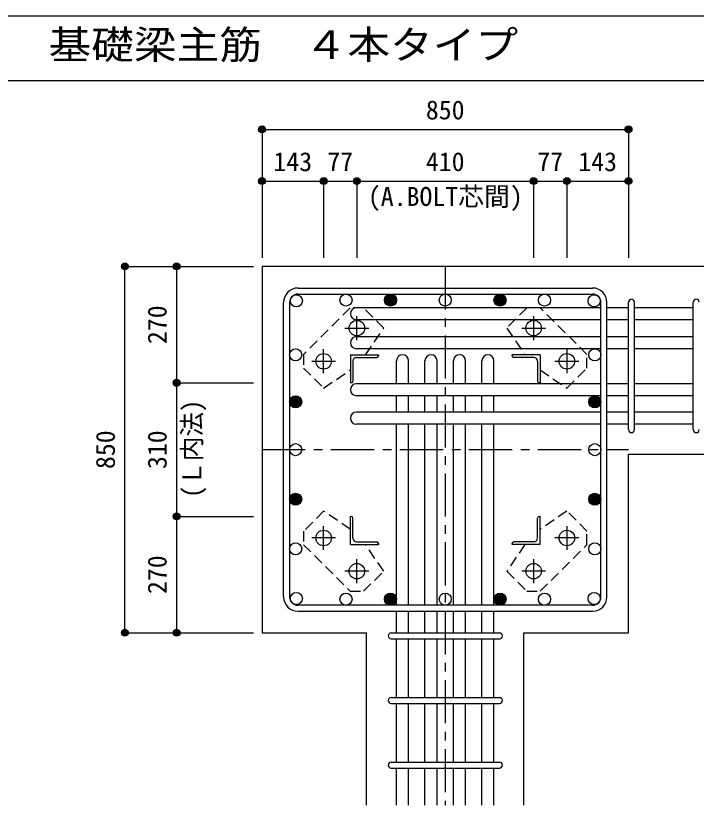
# Model space of a CAD drawing. Units: millimetres at full size, sheet at 1:20. Extents: x -3982 to 3969, y -2797 to 2801.
# Drawn here: x -628 to 950, y 969 to 2801 of the extents above; entities that cross this region are included whole.
import ezdxf
from ezdxf.enums import TextEntityAlignment as Align

# ---------------------------------------------------------------- set-up
doc = ezdxf.new("R2010")
doc.units = ezdxf.units.MM
doc.header["$LTSCALE"] = 20
doc.header["$PDMODE"] = 32
doc.header["$PDSIZE"] = 10
doc.linetypes.add('CHAIN1', pattern=[8, 5, -1, 1, -1])
doc.linetypes.add('DASHED1', pattern=[1.8, 1.2, -0.6])
for name, color, linetype in [('6-1_躯体線', 2, 'Continuous'), ('6-2_A.Bolt_', 4, 'Continuous'), ('6-3_柱型主筋', 4, 'Continuous'), ('6-4_フープ', 7, 'Continuous'), ('6-5_梁主筋', 7, 'Continuous'), ('6-6_S.T.P.', 7, 'Continuous'), ('6-7_文字', 7, 'Continuous'), ('6-9_プレート', 4, 'DASHED1'), ('6-D_寸法', 4, 'Continuous'), ('F-0_枠', 6, 'Continuous')]:
    doc.layers.add(name, color=color, linetype=linetype)
doc.styles.add('ＭＳ ゴシック', font='')
doc.styles.get('ＭＳ ゴシック').set_extended_font_data('MS Gothic')

msp = doc.modelspace()

# ---------------------------------------------------------------- linework, layer by layer
at = {"layer": '6-1_躯体線'}
for p, q in [((-56.71, 2219.12), (-56.71, 1369.12)), ((1193.29, 2219.12), (-56.71, 2219.12)), ((793.29, 1369.12), (793.29, 1783.62)), ((793.29, 1783.62), (1193.29, 1783.62)), ((-56.71, 1369.12), (185.79, 1369.12)), ((185.79, 969.12), (185.79, 1369.12)), ((550.79, 969.12), (550.79, 1369.12)), ((550.79, 1369.12), (793.29, 1369.12))]:
    msp.add_line(p, q, dxfattribs=at)
at = {"layer": '6-2_A.Bolt_', "linetype": 'CHAIN1'}
for p, q in [((163.29, 2048.42), (163.29, 2103.92)), ((573.29, 2103.92), (573.29, 2048.42)), ((135.49, 2076.12), (190.99, 2076.12)), ((545.59, 2076.12), (601.09, 2076.12)), ((86.29, 1971.42), (86.29, 2026.92)), ((650.29, 2026.92), (650.29, 1971.42)), ((58.49, 1999.12), (113.99, 1999.12)), ((622.59, 1999.12), (678.09, 1999.12)), ((86.29, 1561.32), (86.29, 1616.82)), ((650.29, 1616.83), (650.29, 1561.33)), ((113.99, 1589.12), (58.49, 1589.12)), ((678.09, 1589.13), (622.59, 1589.13)), ((163.29, 1484.32), (163.29, 1539.82)), ((573.29, 1539.83), (573.29, 1484.32)), ((190.99, 1512.12), (135.49, 1512.12)), ((601.09, 1512.13), (545.59, 1512.13))]:
    msp.add_line(p, q, dxfattribs=at)
at = {"layer": '6-2_A.Bolt_'}
for p, q in [((148.29, 2014.12), (213.29, 2014.12)), ((148.29, 2014.12), (148.29, 1949.12)), ((154.29, 1999.62), (154.29, 1953.12)), ((162.79, 2008.12), (209.29, 2008.12)), ((213.29, 2014.12), (213.29, 2012.12)), ((588.29, 2014.12), (523.29, 2014.12)), ((523.29, 2012.12), (523.29, 2014.12)), ((573.79, 2008.12), (527.29, 2008.12)), ((582.29, 1999.62), (582.29, 1953.12)), ((588.29, 2014.12), (588.29, 1949.12)), ((150.29, 1949.12), (148.29, 1949.12)), ((588.29, 1949.12), (586.29, 1949.12)), ((148.29, 1639.12), (150.29, 1639.12)), ((148.29, 1574.12), (148.29, 1639.12)), ((154.29, 1588.62), (154.29, 1635.12)), ((582.29, 1588.62), (582.29, 1635.12)), ((586.29, 1639.12), (588.29, 1639.12)), ((588.29, 1574.12), (588.29, 1639.12)), ((162.79, 1580.12), (209.29, 1580.12)), ((213.29, 1576.12), (213.29, 1574.12)), ((523.29, 1574.12), (523.29, 1576.12)), ((573.79, 1580.12), (527.29, 1580.12)), ((148.29, 1574.12), (213.29, 1574.12)), ((588.29, 1574.12), (523.29, 1574.12))]:
    msp.add_line(p, q, dxfattribs=at)
at = {"layer": '6-2_A.Bolt_', "color": 3}
for centre in [(163.29, 2076.12), (573.29, 2076.12), (86.29, 1999.12), (650.29, 1999.12), (86.29, 1589.12), (650.29, 1589.13), (163.29, 1512.12), (573.29, 1512.13)]:
    msp.add_circle(centre, 18, dxfattribs=at)
at = {"layer": '6-2_A.Bolt_'}
for centre, radius, start, end in [((162.79, 1999.62), 8.5, 90, 180), ((209.29, 2012.12), 4, 270, 0), ((527.29, 2012.12), 4, 180, 270), ((573.79, 1999.62), 8.5, 0, 90), ((150.29, 1953.12), 4, 270, 0), ((586.29, 1953.12), 4, 180, 270), ((150.29, 1635.12), 4, 0, 90), ((586.29, 1635.12), 4, 90, 180), ((162.79, 1588.62), 8.5, 180, 270), ((209.29, 1576.12), 4, 0, 90), ((527.29, 1576.12), 4, 90, 180), ((573.79, 1588.62), 8.5, 270, 0)]:
    msp.add_arc(centre, radius, start, end, dxfattribs=at)
at = {"layer": '6-3_柱型主筋', "color": 3}
for centre in [(22.9, 2139.51), (138.03, 2141.12), (241.29, 2141.12), (368.29, 2141.12), (495.29, 2141.12), (598.55, 2141.12), (713.68, 2139.51), (21.29, 2014.12), (715.29, 2014.12), (21.29, 1905.12), (715.29, 1905.12), (21.29, 1794.12), (715.29, 1794.12), (21.29, 1678.99), (715.29, 1678.99), (21.29, 1563.86), (715.29, 1563.86), (22.9, 1448.74), (138.03, 1447.12), (241.29, 1447.12), (368.29, 1447.12), (495.29, 1447.12), (598.55, 1447.12), (713.68, 1448.74)]:
    msp.add_circle(centre, 14, dxfattribs=at)
at = {"layer": '6-3_柱型主筋'}
for centre, radius in [((241.29, 2141.12), 14), ((241.29, 2141.12), 12.6), ((241.29, 2141.12), 11.2), ((241.29, 2141.12), 9.8), ((241.29, 2141.12), 8.4), ((241.29, 2141.12), 7), ((241.29, 2141.12), 5.6), ((241.29, 2141.12), 4.2), ((241.29, 2141.12), 2.8), ((495.29, 2141.12), 14), ((495.29, 2141.12), 12.6), ((495.29, 2141.12), 11.2), ((495.29, 2141.12), 9.8), ((495.29, 2141.12), 8.4), ((495.29, 2141.12), 7), ((495.29, 2141.12), 5.6), ((495.29, 2141.12), 4.2), ((495.29, 2141.12), 2.8), ((241.29, 2141.12), 1.4), ((495.29, 2141.12), 1.4), ((21.29, 1905.12), 14), ((21.29, 1905.12), 12.6), ((21.29, 1905.12), 11.2), ((21.29, 1905.12), 9.8), ((21.29, 1905.12), 8.4), ((21.29, 1905.12), 7), ((21.29, 1905.12), 5.6), ((21.29, 1905.12), 4.2), ((21.29, 1905.12), 2.8), ((21.29, 1905.12), 1.4), ((715.29, 1905.12), 14), ((715.29, 1905.12), 12.6), ((715.29, 1905.12), 11.2), ((715.29, 1905.12), 9.8), ((715.29, 1905.12), 8.4), ((715.29, 1905.12), 7), ((715.29, 1905.12), 5.6), ((715.29, 1905.12), 4.2), ((715.29, 1905.12), 2.8), ((715.29, 1905.12), 1.4), ((21.29, 1678.99), 14), ((21.29, 1678.99), 12.6), ((21.29, 1678.99), 11.2), ((21.29, 1678.99), 9.8), ((21.29, 1678.99), 8.4), ((21.29, 1678.99), 7), ((715.29, 1678.99), 14), ((715.29, 1678.99), 12.6), ((715.29, 1678.99), 11.2), ((715.29, 1678.99), 9.8), ((715.29, 1678.99), 8.4), ((715.29, 1678.99), 7), ((21.29, 1678.99), 5.6), ((21.29, 1678.99), 4.2), ((21.29, 1678.99), 2.8), ((21.29, 1678.99), 1.4), ((715.29, 1678.99), 5.6), ((715.29, 1678.99), 4.2), ((715.29, 1678.99), 2.8), ((715.29, 1678.99), 1.4), ((241.29, 1447.12), 14), ((241.29, 1447.12), 12.6), ((241.29, 1447.12), 11.2), ((241.29, 1447.12), 9.8), ((241.29, 1447.12), 8.4), ((241.29, 1447.12), 7), ((241.29, 1447.12), 5.6), ((241.29, 1447.12), 4.2), ((241.29, 1447.12), 2.8), ((241.29, 1447.12), 1.4), ((495.29, 1447.12), 14), ((495.29, 1447.12), 12.6), ((495.29, 1447.12), 11.2), ((495.29, 1447.12), 9.8), ((495.29, 1447.12), 8.4), ((495.29, 1447.12), 7), ((495.29, 1447.12), 5.6), ((495.29, 1447.12), 4.2), ((495.29, 1447.12), 2.8), ((495.29, 1447.12), 1.4)]:
    msp.add_circle(centre, radius, dxfattribs=at)
at = {"layer": '6-4_フープ'}
for p, q in [((26.79, 2169.12), (709.79, 2169.12)), ((26.79, 2155.12), (709.79, 2155.12)), ((-6.71, 1452.62), (-6.71, 2135.62)), ((7.29, 2135.62), (7.29, 1452.62)), ((729.29, 1452.62), (729.29, 2135.62)), ((743.29, 1452.62), (743.29, 2135.62)), ((709.79, 1433.12), (26.79, 1433.12)), ((26.79, 1419.12), (709.79, 1419.12))]:
    msp.add_line(p, q, dxfattribs=at)
for centre, radius, start, end in [((26.79, 2135.62), 33.5, 90, 180), ((709.79, 2135.62), 33.5, 0, 90), ((26.79, 2135.62), 19.5, 90, 180), ((709.79, 2135.62), 19.5, 0, 90), ((26.79, 1452.62), 33.5, 180, 270), ((26.79, 1452.62), 19.5, 180, 270), ((709.79, 1452.62), 33.5, 270, 0), ((709.79, 1452.62), 19.5, 270, 0)]:
    msp.add_arc(centre, radius, start, end, dxfattribs=at)
at = {"layer": '6-5_梁主筋'}
for p, q in [((729.29, 2123.51), (162.29, 2123.51)), ((793.29, 2123.51), (743.29, 2123.51)), ((943.29, 2123.51), (807.29, 2123.51)), ((729.29, 2095.51), (162.29, 2095.51)), ((793.29, 2095.51), (743.29, 2095.51)), ((943.29, 2095.51), (807.29, 2095.51)), ((729.29, 2056.12), (162.29, 2056.12)), ((793.29, 2056.12), (743.29, 2056.12)), ((943.29, 2056.12), (807.29, 2056.12)), ((729.29, 2028.12), (162.29, 2028.12)), ((793.29, 2028.12), (743.29, 2028.12)), ((943.29, 2028.12), (807.29, 2028.12)), ((255.29, 1947.12), (255.29, 2000.12)), ((283.29, 1947.12), (283.29, 2000.12)), ((321.29, 1947.12), (321.29, 2000.12)), ((349.29, 1947.12), (349.29, 2000.12)), ((387.29, 1947.12), (387.29, 2000.12)), ((415.29, 1947.12), (415.29, 2000.12)), ((453.29, 1947.12), (453.29, 2000.12)), ((481.29, 1947.12), (481.29, 2000.12)), ((729.29, 1947.12), (162.29, 1947.12)), ((793.29, 1947.12), (743.29, 1947.12)), ((943.29, 1947.12), (807.29, 1947.12)), ((729.29, 1919.12), (162.29, 1919.12)), ((255.29, 1881.12), (255.29, 1919.12)), ((283.29, 1881.12), (283.29, 1919.12)), ((321.29, 1881.12), (321.29, 1919.12)), ((349.29, 1881.12), (349.29, 1919.12)), ((387.29, 1881.12), (387.29, 1919.12)), ((415.29, 1881.12), (415.29, 1919.12)), ((453.29, 1881.12), (453.29, 1919.12)), ((481.29, 1881.12), (481.29, 1919.12)), ((793.29, 1919.12), (743.29, 1919.12)), ((943.29, 1919.12), (807.29, 1919.12)), ((729.29, 1881.12), (162.29, 1881.12)), ((793.29, 1881.12), (743.29, 1881.12)), ((943.29, 1881.12), (807.29, 1881.12)), ((729.29, 1853.12), (162.29, 1853.12)), ((255.29, 1433.12), (255.29, 1853.12)), ((283.29, 1433.12), (283.29, 1853.12)), ((321.29, 1433.12), (321.29, 1853.12)), ((349.29, 1433.12), (349.29, 1853.12)), ((387.29, 1433.12), (387.29, 1853.12)), ((415.29, 1433.12), (415.29, 1853.12)), ((453.29, 1433.12), (453.29, 1853.12)), ((481.29, 1433.12), (481.29, 1853.12)), ((793.29, 1853.12), (743.29, 1853.12)), ((943.29, 1853.12), (807.29, 1853.12)), ((255.29, 1369.12), (255.29, 1419.12)), ((283.29, 1369.12), (283.29, 1419.12)), ((321.29, 1369.12), (321.29, 1419.12)), ((349.29, 1369.12), (349.29, 1419.12)), ((387.29, 1369.12), (387.29, 1419.12)), ((415.29, 1369.12), (415.29, 1419.12)), ((453.29, 1369.12), (453.29, 1419.12)), ((481.29, 1369.12), (481.29, 1419.12)), ((255.29, 1219.12), (255.29, 1355.12)), ((283.29, 1219.12), (283.29, 1355.12)), ((321.29, 1219.12), (321.29, 1355.12)), ((349.29, 1219.12), (349.29, 1355.12)), ((387.29, 1219.12), (387.29, 1355.12)), ((415.29, 1219.12), (415.29, 1355.12)), ((453.29, 1219.12), (453.29, 1355.12)), ((481.29, 1219.12), (481.29, 1355.12)), ((255.29, 1069.12), (255.29, 1205.12)), ((283.29, 1069.12), (283.29, 1205.12)), ((321.29, 1069.12), (321.29, 1205.12)), ((349.29, 1069.12), (349.29, 1205.12)), ((387.29, 1069.12), (387.29, 1205.12)), ((415.29, 1069.12), (415.29, 1205.12)), ((453.29, 1069.12), (453.29, 1205.12)), ((481.29, 1069.12), (481.29, 1205.12)), ((255.29, 969.12), (255.29, 1055.12)), ((283.29, 969.12), (283.29, 1055.12)), ((321.29, 969.12), (321.29, 1055.12)), ((349.29, 969.12), (349.29, 1055.12)), ((387.29, 969.12), (387.29, 1055.12)), ((415.29, 969.12), (415.29, 1055.12)), ((453.29, 969.12), (453.29, 1055.12)), ((481.29, 969.12), (481.29, 1055.12))]:
    msp.add_line(p, q, dxfattribs=at)
for centre, start, end in [((162.29, 2109.51), 90, 270), ((162.29, 2042.12), 90, 270), ((269.29, 2000.12), 0, 180), ((335.29, 2000.12), 0, 180), ((401.29, 2000.12), 0, 180), ((467.29, 2000.12), 0, 180), ((162.29, 1933.12), 90, 270), ((162.29, 1867.12), 90, 270)]:
    msp.add_arc(centre, 14, start, end, dxfattribs=at)
at = {"layer": '6-6_S.T.P.'}
for p, q in [((793.29, 1840.62), (793.29, 2136.01)), ((807.29, 1840.62), (807.29, 2136.01)), ((943.29, 1840.62), (943.29, 2136.01)), ((242.79, 1369.12), (493.79, 1369.12)), ((242.79, 1355.12), (493.79, 1355.12)), ((242.79, 1219.12), (493.79, 1219.12)), ((242.79, 1205.12), (493.79, 1205.12)), ((242.79, 1069.12), (493.79, 1069.12)), ((242.79, 1055.12), (493.79, 1055.12))]:
    msp.add_line(p, q, dxfattribs=at)
for centre, start, end in [((800.29, 2136.01), 0, 180), ((800.29, 2136.01), 0, 180), ((800.29, 2136.01), 0, 180), ((800.29, 2136.01), 0, 180), ((950.29, 2136.01), 0, 180), ((800.29, 1840.62), 180, 0), ((800.29, 1840.62), 180, 0), ((800.29, 1840.62), 180, 0), ((800.29, 1840.62), 180, 0), ((950.29, 1840.62), 180, 0), ((242.79, 1362.12), 90, 270), ((242.79, 1362.12), 90, 270), ((242.79, 1362.12), 90, 270), ((242.79, 1362.12), 90, 270), ((493.79, 1362.12), 270, 90), ((493.79, 1362.12), 270, 90), ((493.79, 1362.12), 270, 90), ((493.79, 1362.12), 270, 90), ((242.79, 1212.12), 90, 270), ((493.79, 1212.12), 270, 90), ((242.79, 1062.12), 90, 270), ((493.79, 1062.12), 270, 90)]:
    msp.add_arc(centre, 7, start, end, dxfattribs=at)
at = {"layer": '6-9_プレート'}
for points in [[(147.79, 2122.82), (39.59, 2014.62), (39.59, 1983.52), (86.29, 1936.82), (148.29, 1979.12)], [(183.39, 2014.12), (225.59, 2076.12), (178.89, 2122.82), (147.79, 2122.82)], [(696.99, 2014.62), (588.79, 2122.83), (557.69, 2122.83), (510.99, 2076.12), (553.29, 2014.12)], [(588.29, 1979.02), (650.29, 1936.82), (696.99, 1983.52), (696.99, 2014.62)], [(148.29, 1609.22), (86.29, 1651.42), (39.59, 1604.72), (39.59, 1573.62)], [(588.79, 1465.43), (696.99, 1573.63), (696.99, 1604.72), (650.29, 1651.42), (588.29, 1609.13)], [(39.59, 1573.62), (147.79, 1465.42), (178.89, 1465.42), (225.59, 1512.12), (183.29, 1574.12)], [(553.19, 1574.12), (510.99, 1512.13), (557.69, 1465.43), (588.79, 1465.43)]]:
    msp.add_lwpolyline(points, dxfattribs=at)
at = {"layer": '6-D_寸法'}
for p, q in [((-56.71, 2537.15), (-56.71, 2417.15)), ((-56.71, 2537.15), (-56.71, 2417.15)), ((-56.71, 2537.15), (793.29, 2537.15)), ((793.29, 2537.15), (793.29, 2417.15)), ((-56.71, 2417.15), (-56.71, 2239.12)), ((-56.71, 2417.15), (-56.71, 2239.12)), ((-56.71, 2417.15), (86.29, 2417.15)), ((-56.71, 2417.15), (-56.71, 2239.12)), ((86.29, 2417.15), (86.29, 2239.12)), ((86.29, 2417.15), (163.29, 2417.15)), ((163.29, 2417.15), (163.29, 2239.12)), ((163.29, 2417.15), (573.29, 2417.15)), ((573.29, 2417.15), (573.29, 2239.12)), ((573.29, 2417.15), (650.29, 2417.15)), ((650.29, 2417.15), (650.29, 2239.12)), ((793.29, 2417.15), (793.29, 2239.12)), ((793.29, 2417.15), (793.29, 2239.12)), ((-374.74, 2219.12), (-254.74, 2219.12)), ((-374.74, 1369.12), (-374.74, 2219.12)), ((-254.74, 2219.12), (-76.71, 2219.12)), ((-254.74, 2219.12), (-76.71, 2219.12)), ((-254.74, 2219.12), (-76.71, 2219.12)), ((-254.74, 2219.12), (-76.71, 2219.12)), ((-254.74, 2219.12), (-76.71, 2219.12)), ((-254.74, 2219.12), (-76.71, 2219.12)), ((-254.74, 2219.12), (-76.71, 2219.12)), ((-254.74, 2219.12), (-76.71, 2219.12)), ((-254.74, 2219.12), (-76.71, 2219.12)), ((-254.74, 2219.12), (-76.71, 2219.12)), ((-254.74, 2219.12), (-254.74, 1949.12)), ((-254.74, 2219.12), (-76.71, 2219.12)), ((-254.74, 1949.12), (-76.71, 1949.12)), ((-254.74, 1949.12), (-254.74, 1639.12)), ((-254.74, 1639.12), (-76.71, 1639.12)), ((-374.74, 1369.12), (-254.74, 1369.12)), ((-254.74, 1369.12), (-76.71, 1369.12)), ((-254.74, 1369.12), (-76.71, 1369.12)), ((-254.74, 1369.12), (-76.71, 1369.12)), ((-254.74, 1369.12), (-76.71, 1369.12)), ((-254.74, 1369.12), (-76.71, 1369.12)), ((-254.74, 1369.12), (-76.71, 1369.12)), ((-254.74, 1369.12), (-76.71, 1369.12)), ((-254.74, 1369.12), (-76.71, 1369.12)), ((-254.74, 1369.12), (-76.71, 1369.12))]:
    msp.add_line(p, q, dxfattribs=at)
at = {"layer": '6-D_寸法', "linetype": 'CHAIN1'}
for p, q in [((368.29, 2219.12), (368.29, 969.12)), ((-56.71, 1794.12), (793.29, 1794.12))]:
    msp.add_line(p, q, dxfattribs=at)
at = {"layer": '6-D_寸法'}
for points in [[(650.29, 2417.15), (793.29, 2417.15), (793.29, 2239.12)], [(-254.74, 1639.12), (-254.74, 1369.12), (-76.71, 1369.12)], [(-374.74, 1369.12), (-254.74, 1369.12), (-76.71, 1369.12)], [(-374.74, 1369.12), (-254.74, 1369.12), (-76.71, 1369.12)]]:
    msp.add_lwpolyline(points, dxfattribs=at)
for centre, radius in [((-56.71, 2537.15), 8), ((-56.71, 2537.15), 7.2), ((-56.71, 2537.15), 6.4), ((-56.71, 2537.15), 5.6), ((-56.71, 2537.15), 4.8), ((-56.71, 2537.15), 4), ((-56.71, 2537.15), 3.2), ((-56.71, 2537.15), 2.4), ((-56.71, 2537.15), 1.6), ((-56.71, 2537.15), 0.8), ((793.29, 2537.15), 8), ((793.29, 2537.15), 7.2), ((793.29, 2537.15), 6.4), ((793.29, 2537.15), 5.6), ((793.29, 2537.15), 4.8), ((793.29, 2537.15), 4), ((793.29, 2537.15), 3.2), ((793.29, 2537.15), 2.4), ((793.29, 2537.15), 1.6), ((793.29, 2537.15), 0.8), ((-56.71, 2417.15), 8), ((-56.71, 2417.15), 7.2), ((-56.71, 2417.15), 6.4), ((-56.71, 2417.15), 5.6), ((-56.71, 2417.15), 4.8), ((-56.71, 2417.15), 4), ((-56.71, 2417.15), 3.2), ((-56.71, 2417.15), 2.4), ((-56.71, 2417.15), 1.6), ((-56.71, 2417.15), 0.8), ((86.29, 2417.15), 8), ((86.29, 2417.15), 7.2), ((86.29, 2417.15), 6.4), ((86.29, 2417.15), 5.6), ((86.29, 2417.15), 4.8), ((86.29, 2417.15), 4), ((86.29, 2417.15), 3.2), ((86.29, 2417.15), 2.4), ((86.29, 2417.15), 1.6), ((86.29, 2417.15), 0.8), ((163.29, 2417.15), 8), ((163.29, 2417.15), 7.2), ((163.29, 2417.15), 6.4), ((163.29, 2417.15), 5.6), ((163.29, 2417.15), 4.8), ((163.29, 2417.15), 4), ((163.29, 2417.15), 3.2), ((163.29, 2417.15), 2.4), ((163.29, 2417.15), 1.6), ((163.29, 2417.15), 0.8), ((573.29, 2417.15), 8), ((573.29, 2417.15), 7.2), ((573.29, 2417.15), 6.4), ((573.29, 2417.15), 5.6), ((573.29, 2417.15), 4.8), ((573.29, 2417.15), 4), ((573.29, 2417.15), 3.2), ((573.29, 2417.15), 2.4), ((573.29, 2417.15), 1.6), ((573.29, 2417.15), 0.8), ((650.29, 2417.15), 8), ((650.29, 2417.15), 7.2), ((650.29, 2417.15), 6.4), ((650.29, 2417.15), 5.6), ((650.29, 2417.15), 4.8), ((650.29, 2417.15), 4), ((650.29, 2417.15), 3.2), ((650.29, 2417.15), 2.4), ((650.29, 2417.15), 1.6), ((650.29, 2417.15), 0.8), ((793.29, 2417.15), 8), ((793.29, 2417.15), 7.2), ((793.29, 2417.15), 6.4), ((793.29, 2417.15), 5.6), ((793.29, 2417.15), 4.8), ((793.29, 2417.15), 4), ((793.29, 2417.15), 3.2), ((793.29, 2417.15), 2.4), ((793.29, 2417.15), 1.6), ((793.29, 2417.15), 0.8), ((-374.74, 2219.12), 8), ((-374.74, 2219.12), 7.2), ((-374.74, 2219.12), 6.4), ((-374.74, 2219.12), 5.6), ((-374.74, 2219.12), 4.8), ((-374.74, 2219.12), 4), ((-374.74, 2219.12), 3.2), ((-374.74, 2219.12), 2.4), ((-374.74, 2219.12), 1.6), ((-374.74, 2219.12), 0.8), ((-254.74, 2219.12), 8), ((-254.74, 2219.12), 7.2), ((-254.74, 2219.12), 6.4), ((-254.74, 2219.12), 5.6), ((-254.74, 2219.12), 4.8), ((-254.74, 2219.12), 4), ((-254.74, 2219.12), 3.2), ((-254.74, 2219.12), 2.4), ((-254.74, 2219.12), 1.6), ((-254.74, 2219.12), 0.8), ((-254.74, 1949.12), 8), ((-254.74, 1949.12), 7.2), ((-254.74, 1949.12), 6.4), ((-254.74, 1949.12), 5.6), ((-254.74, 1949.12), 4.8), ((-254.74, 1949.12), 4), ((-254.74, 1949.12), 3.2), ((-254.74, 1949.12), 2.4), ((-254.74, 1949.12), 1.6), ((-254.74, 1949.12), 0.8), ((-254.74, 1639.12), 8), ((-254.74, 1639.12), 7.2), ((-254.74, 1639.12), 6.4), ((-254.74, 1639.12), 5.6), ((-254.74, 1639.12), 4.8), ((-254.74, 1639.12), 4), ((-254.74, 1639.12), 3.2), ((-254.74, 1639.12), 2.4), ((-254.74, 1639.12), 1.6), ((-254.74, 1639.12), 0.8), ((-374.74, 1369.12), 8), ((-374.74, 1369.12), 7.2), ((-374.74, 1369.12), 6.4), ((-374.74, 1369.12), 5.6), ((-374.74, 1369.12), 4.8), ((-254.74, 1369.12), 8), ((-254.74, 1369.12), 7.2), ((-254.74, 1369.12), 6.4), ((-254.74, 1369.12), 5.6), ((-254.74, 1369.12), 4.8), ((-374.74, 1369.12), 4), ((-374.74, 1369.12), 3.2), ((-374.74, 1369.12), 2.4), ((-374.74, 1369.12), 1.6), ((-374.74, 1369.12), 0.8), ((-254.74, 1369.12), 4), ((-254.74, 1369.12), 3.2), ((-254.74, 1369.12), 2.4), ((-254.74, 1369.12), 1.6), ((-254.74, 1369.12), 0.8)]:
    msp.add_circle(centre, radius, dxfattribs=at)
at = {"layer": '6-D_寸法', "color": 7}
for p in [(-56.71, 2537.15), (793.29, 2537.15), (-56.71, 2417.15), (86.29, 2417.15), (163.29, 2417.15), (573.29, 2417.15), (650.29, 2417.15), (793.29, 2417.15), (-374.74, 2219.12), (-254.74, 2219.12), (-254.74, 1949.12), (-254.74, 1639.12), (-374.74, 1369.12), (-254.74, 1369.12)]:
    msp.add_point(p, dxfattribs=at)
at = {"layer": 'F-0_枠'}
msp.add_line((-3981.92, 2800.77), (3969.4, 2800.77), dxfattribs=at)
at = {"layer": 'F-0_枠', "color": 2}
msp.add_line((-3981.92, 2650.77), (2482.4, 2650.77), dxfattribs=at)

# ---------------------------------------------------------------- texts
at = {"layer": '6-7_文字', "color": 2, "style": 'ＭＳ ゴシック', "width": 1.1}
msp.add_text('\u3000\u3000基礎梁主筋\u3000４本タイプ', height=65.98, dxfattribs=at).set_placement((-749.76, 2680.77), align=Align.BOTTOM_LEFT)
at = {"layer": '6-7_文字', "color": 4, "style": 'ＭＳ ゴシック'}
msp.add_text('(A.BOLT芯間)', height=43.99, dxfattribs=at).set_placement((188.82, 2346.37), align=Align.BOTTOM_LEFT)
at = {"layer": '6-D_寸法', "style": 'ＭＳ ゴシック'}
for s, p in [('850', (323.29, 2547.15)), ('143', (-30.21, 2427.15)), ('77', (94.79, 2427.15)), ('410', (323.29, 2427.15)), ('77', (581.79, 2427.15)), ('143', (676.79, 2427.15))]:
    msp.add_text(s, height=43.99, dxfattribs=at).set_placement(p, align=Align.BOTTOM_LEFT)
for s, p in [('270', (-264.74, 2039.12)), ('850', (-384.74, 1749.12)), ('310', (-264.74, 1749.12)), ('270', (-264.74, 1459.12))]:
    msp.add_text(s, height=43.99, rotation=90, dxfattribs=at).set_placement(p, align=Align.BOTTOM_LEFT)
at = {"layer": '6-D_寸法', "style": 'ＭＳ ゴシック', "width": 0.95}
msp.add_text('(Ｌ内法)', height=43.99, rotation=90, dxfattribs=at).set_placement((-184.25, 1682.02), align=Align.BOTTOM_LEFT)

doc.saveas('drawing.dxf')
